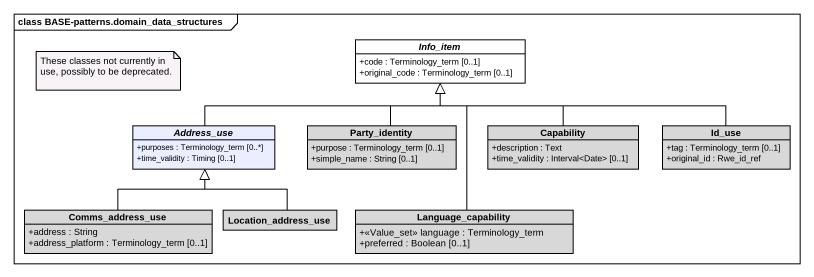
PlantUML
@startuml
mainframe class BASE-patterns.domain_data_structures
hide circle
hide empty members
skinparam classAttributeIconSize 0
abstract class Info_item #FFFFFF {
  +code : Terminology_term [0..1]
  +original_code : Terminology_term [0..1]
}
abstract class Address_use #EAEEFF {
  +purposes : Terminology_term [0..*]
  +time_validity : Timing [0..1]
}
class Party_identity #D8D8D8 {
  +purpose : Terminology_term [0..1]
  +simple_name : String [0..1]
}
class Capability #D8D8D8 {
  +description : Text
  +time_validity : Interval<Date> [0..1]
}
class Id_use #D8D8D8 {
  +tag : Terminology_term [0..1]
  +original_id : Rwe_id_ref
}
class Comms_address_use #D8D8D8 {
  +address : String
  +address_platform : Terminology_term [0..1]
}
class Location_address_use #D8D8D8
class Language_capability #D8D8D8 {
  +<<Value_set>> language : Terminology_term
  +preferred : Boolean [0..1]
}
Address_use -right-|> Info_item
Party_identity -up-|> Info_item
Capability -up-|> Info_item
Id_use -left-|> Info_item
Comms_address_use -up-|> Address_use
Location_address_use -up-|> Address_use
Language_capability -up-|> Info_item
note as N1
  These classes not currently in use, possibly to be deprecated.
end note
@enduml
